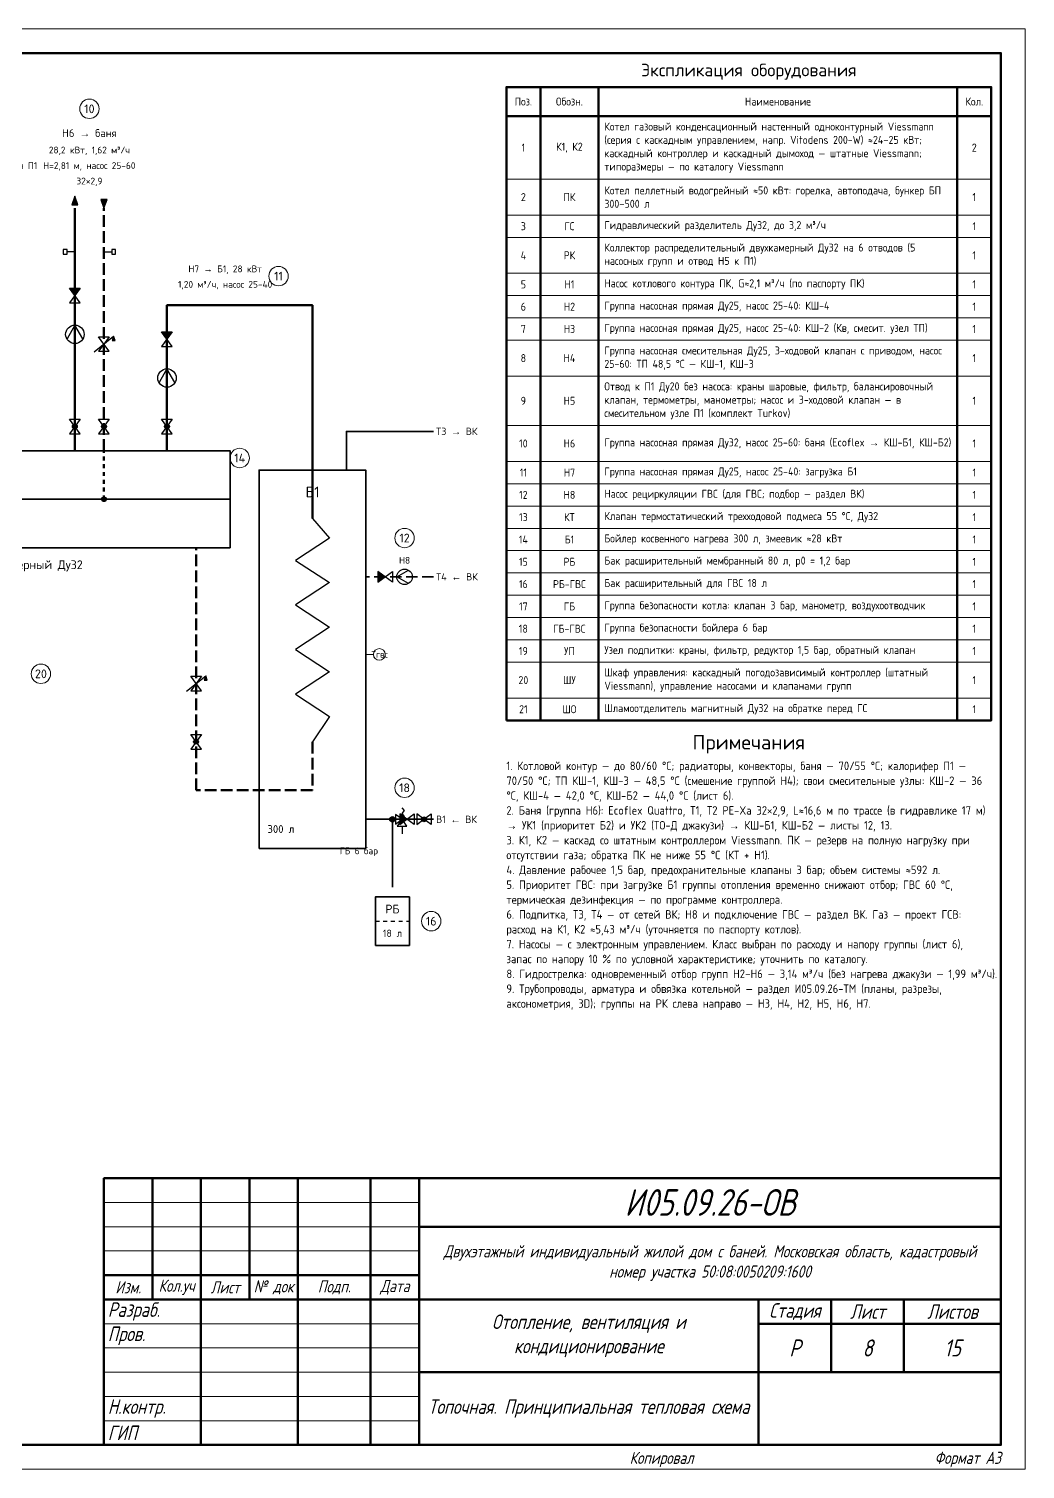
# Paper-space layout 'Лист' of a CAD drawing. Header units: millimetres. Extents: x 0 to 420, y 0 to 297.
# Drawn here: x 214.5 to 420, y 0 to 297 of the extents above; entities that cross this region are included whole.
import ezdxf
from ezdxf.enums import TextEntityAlignment as Align

# ---------------------------------------------------------------- set-up
doc = ezdxf.new("R2010")
doc.units = ezdxf.units.MM
doc.linetypes.add('ОВ_ПУНКТ', pattern=[160, 80, -80])
doc.linetypes.add('ОВ_ШТРИХ', pattern=[330, 240, -90])
for name, color, linetype, lineweight in [('ОВ_автоматика', 8, 'Continuous', 18), ('ОВ_арматура', 7, 'Continuous', 25), ('ОВ_В1', 4, 'Continuous', 35), ('ОВ_марки', 7, 'Continuous', 18), ('ОВ_оборуд', 7, 'Continuous', 35), ('ОВ_Т1', 1, 'Continuous', 50), ('ОВ_Т2', 5, 'Continuous', 50), ('ОВ_Т3', 3, 'Continuous', 35), ('ОВ_Т4', 30, 'Continuous', 35), ('ОВ_текст', 7, 'Continuous', 18), ('Рамка', 7, 'Continuous', 50), ('Таблицы', 7, 'Continuous', 18), ('Текст', 7, 'Continuous', 18), ('Тонкие', 8, 'Continuous', 13)]:
    doc.layers.add(name, color=color, linetype=linetype, lineweight=lineweight)
doc.styles.add('GOST', font='isocpeur.ttf', dxfattribs={"width": 0.9})
doc.styles.add('GOST_I', font='isocpeur.ttf', dxfattribs={"width": 0.8})

psp = doc.layouts.new('Лист')

# ---------------------------------------------------------------- hatches: boundary and pattern name
at = {"layer": 'ОВ_арматура'}
for points in [[(224, 262.5), (223.37, 260.7), (224.63, 260.7)], [(230, 260), (230.63, 261.8), (229.37, 261.8)], [(224, 242), (222.9, 243.5), (225.1, 243.5)], [(232, 233.6), (231.685, 232.7), (232.315, 232.7)], [(243, 233), (241.9, 234.5), (244.1, 234.5)], [(288, 184), (286.5, 185.1), (286.5, 182.9)], [(251, 163.6), (250.685, 162.7), (251.315, 162.7)], [(292.5, 134), (291, 135.1), (291, 132.9)]]:
    psp.add_hatch(color=7, dxfattribs=at).paths.add_polyline_path(points)
h = psp.add_hatch(color=7, dxfattribs=at)
edge = h.paths.add_edge_path()
edge.add_arc((224, 215), 0.5, 0, 360)
h = psp.add_hatch(color=7, dxfattribs=at)
edge = h.paths.add_edge_path()
edge.add_arc((230, 215), 0.5, 0, 360)
h = psp.add_hatch(color=7, dxfattribs=at)
edge = h.paths.add_edge_path()
edge.add_arc((243, 215), 0.5, 0, 360)
h = psp.add_hatch(color=7, dxfattribs=at)
edge = h.paths.add_edge_path()
edge.add_arc((230, 200), 0.5, 0, 360)
h = psp.add_hatch(color=7, dxfattribs=at)
edge = h.paths.add_edge_path()
edge.add_arc((249, 150), 0.5, 0, 360)
h = psp.add_hatch(color=7, dxfattribs=at)
edge = h.paths.add_edge_path()
edge.add_arc((289.5, 134), 0.55, 0, 360)
h = psp.add_hatch(color=7, dxfattribs=at)
edge = h.paths.add_edge_path()
edge.add_arc((296, 134), 0.5, 0, 360)

# ---------------------------------------------------------------- linework, layer by layer
at = {"layer": 'ОВ_автоматика'}
psp.add_lwpolyline([(284, 168), (285.6, 168)], dxfattribs=at)
psp.add_circle((286.8, 168), 1.2, dxfattribs=at)
at = {"layer": 'ОВ_арматура'}
for points in [[(224, 262.5), (223.37, 260.7), (224.63, 260.7)], [(230, 260), (230.63, 261.8), (229.37, 261.8)], [(221.6, 250.5), (222.4, 250.5), (222.4, 251.5), (221.6, 251.5)], [(231.6, 250.5), (232.4, 250.5), (232.4, 251.5), (231.6, 251.5)], [(224, 242), (222.9, 243.5), (225.1, 243.5)], [(224, 242), (222.9, 240.5), (225.1, 240.5)], [(230, 232), (228.9, 233.5), (231.1, 233.5)], [(230, 232), (228.9, 230.5), (231.1, 230.5)], [(232, 233.6), (231.685, 232.7), (232.315, 232.7)], [(243, 233), (241.9, 234.5), (244.1, 234.5)], [(243, 233), (241.9, 231.5), (244.1, 231.5)], [(224, 215), (222.9, 216.5), (225.1, 216.5)], [(224, 215), (222.9, 213.5), (225.1, 213.5)], [(230, 215), (228.9, 216.5), (231.1, 216.5)], [(230, 215), (228.9, 213.5), (231.1, 213.5)], [(243, 215), (241.9, 216.5), (244.1, 216.5)], [(243, 215), (241.9, 213.5), (244.1, 213.5)], [(288, 184), (286.5, 185.1), (286.5, 182.9)], [(288, 184), (289.5, 185.1), (289.5, 182.9)], [(249, 162), (247.9, 163.5), (250.1, 163.5)], [(251, 163.6), (250.685, 162.7), (251.315, 162.7)], [(249, 162), (247.9, 160.5), (250.1, 160.5)], [(249, 150), (247.9, 151.5), (250.1, 151.5)], [(249, 150), (247.9, 148.5), (250.1, 148.5)], [(291.5, 134), (290.1, 135), (290.1, 133)], [(291.5, 134), (290.5, 132.6), (292.5, 132.6)], [(292.5, 134), (291, 135.1), (291, 132.9)], [(292.5, 134), (294, 135.1), (294, 132.9)], [(296, 134), (294.5, 135.1), (294.5, 132.9)], [(296, 134), (297.5, 135.1), (297.5, 132.9)]]:
    psp.add_lwpolyline(points, close=True, dxfattribs=at)
for points in [[(224, 251), (222.4, 251)], [(230, 251), (231.6, 251)], [(225.615, 233.05), (224, 235.9), (222.385, 233.05)], [(228, 230.4), (232, 233.6)], [(244.615, 224.05), (243, 226.9), (241.385, 224.05)], [(292.8, 182.64), (290.4, 184), (292.8, 185.36)], [(247, 160.4), (251, 163.6)], [(288.5, 134), (290.1, 134)], [(291.5, 134), (292, 134.6), (291.5, 135.2), (292, 135.8), (291.5, 136.4)], [(291.5, 132.6), (291.5, 131)]]:
    psp.add_lwpolyline(points, dxfattribs=at)
at = {"layer": 'ОВ_арматура', "linetype": 'ОВ_ПУНКТ', "ltscale": 0.01}
psp.add_lwpolyline([(286, 113), (293, 113)], dxfattribs=at)
at = {"layer": 'ОВ_арматура'}
for centre, radius in [((224, 234), 1.9), ((243, 225), 1.9), ((224, 215), 0.5), ((230, 215), 0.5), ((243, 215), 0.5), ((230, 200), 0.5), ((292, 184), 1.6), ((249, 150), 0.5), ((289.5, 134), 0.55), ((296, 134), 0.5)]:
    psp.add_circle(centre, radius, dxfattribs=at)
at = {"layer": 'ОВ_В1', "lineweight": 35}
for points in [[(298, 134), (284, 134)], [(289.5, 134), (289.5, 120)]]:
    psp.add_lwpolyline(points, dxfattribs=at)
at = {"layer": 'ОВ_марки'}
for centre in [(227, 280.5), (266, 246), (258, 208.5), (292, 192), (217, 164), (292, 140.5), (297.5, 113)]:
    psp.add_circle(centre, 2, dxfattribs=at)
at = {"layer": 'ОВ_оборуд'}
for points in [[(130, 190), (256, 190), (256, 210), (130, 210)], [(262, 128), (284, 128), (284, 206), (262, 206)], [(286, 108), (293, 108), (293, 118), (286, 118)]]:
    psp.add_lwpolyline(points, close=True, dxfattribs=at)
psp.add_lwpolyline([(130, 200), (256, 200)], dxfattribs=at)
at = {"layer": 'ОВ_Т1', "lineweight": 50}
for points in [[(224, 210), (224, 260)], [(243, 210), (243, 240), (273, 240), (273, 196)]]:
    psp.add_lwpolyline(points, dxfattribs=at)
at = {"layer": 'ОВ_Т1', "lineweight": 25}
psp.add_lwpolyline([(273, 196), (276.5, 192), (269.5, 187.4), (276.5, 182.8), (269.5, 178.2), (276.5, 173.6), (269.5, 169), (276.5, 164.4), (269.5, 159.8), (276.5, 155.2), (273, 150)], dxfattribs=at)
at = {"layer": 'ОВ_Т2', "linetype": 'ОВ_ШТРИХ', "lineweight": 50, "ltscale": 0.01}
for points in [[(230, 210), (230, 260)], [(273, 150), (273, 140), (249, 140), (249, 190)]]:
    psp.add_lwpolyline(points, dxfattribs=at)
at = {"layer": 'ОВ_Т2', "linetype": 'ОВ_ПУНКТ', "ltscale": 0.01}
psp.add_lwpolyline([(230, 200), (230, 210)], dxfattribs=at)
at = {"layer": 'ОВ_Т3', "lineweight": 35}
psp.add_lwpolyline([(280, 206), (280, 214), (298, 214)], dxfattribs=at)
at = {"layer": 'ОВ_Т4', "linetype": 'ОВ_ШТРИХ', "lineweight": 35, "ltscale": 0.01}
psp.add_lwpolyline([(298, 184), (284, 184)], dxfattribs=at)
at = {"layer": 'Рамка', "lineweight": 50}
for points in [[(20, 5), (415, 5), (415, 292), (20, 292)], [(230, 5), (415, 5), (415, 60), (230, 60)]]:
    psp.add_lwpolyline(points, close=True, dxfattribs=at)
at = {"layer": 'Таблицы', "lineweight": 50}
for p, q in [((320, 285), (320, 154.4)), ((332, 285), (332, 154.4)), ((406, 285), (406, 154.4)), ((313, 279), (413, 279)), ((240, 35), (240, 60)), ((250, 5), (250, 60)), ((260, 35), (260, 60)), ((270, 5), (270, 60)), ((285, 5), (285, 60)), ((295, 5), (295, 60)), ((295, 50), (415, 50)), ((230, 40), (295, 40)), ((230, 35), (415, 35)), ((365, 5), (365, 35)), ((380, 20), (380, 35)), ((395, 20), (395, 35)), ((365, 30), (415, 30)), ((295, 20), (415, 20))]:
    psp.add_line(p, q, dxfattribs=at)
at = {"layer": 'Таблицы', "lineweight": 18}
for p, q in [((313, 266), (413, 266)), ((313, 258.6), (413, 258.6)), ((313, 254), (413, 254)), ((313, 246.6), (413, 246.6)), ((313, 242), (413, 242)), ((313, 237.4), (413, 237.4)), ((313, 232.8), (413, 232.8)), ((313, 225.4), (413, 225.4)), ((313, 215.2), (413, 215.2)), ((313, 207.8), (413, 207.8)), ((313, 203.2), (413, 203.2)), ((313, 198.6), (413, 198.6)), ((313, 194), (413, 194)), ((313, 189.4), (413, 189.4)), ((313, 184.8), (413, 184.8)), ((313, 180.2), (413, 180.2)), ((313, 175.6), (413, 175.6)), ((313, 171), (413, 171)), ((313, 166.4), (413, 166.4)), ((313, 159), (413, 159)), ((313, 154.4), (413, 154.4)), ((230, 55), (295, 55)), ((230, 50), (295, 50)), ((230, 45), (295, 45)), ((230, 30), (295, 30)), ((230, 25), (295, 25)), ((230, 20), (295, 20)), ((230, 15), (295, 15)), ((230, 10), (295, 10))]:
    psp.add_line(p, q, dxfattribs=at)
at = {"layer": 'Таблицы', "lineweight": 50}
psp.add_lwpolyline([(313, 154.4), (413, 154.4), (413, 285), (313, 285)], close=True, dxfattribs=at)
at = {"layer": 'Тонкие'}
psp.add_lwpolyline([(0, 0), (420, 0), (420, 297), (0, 297)], close=True, dxfattribs=at)

# ---------------------------------------------------------------- texts
at = {"layer": 'ОВ_автоматика', "style": 'GOST'}
psp.add_text('Tгвс', height=1.3, dxfattribs=at).set_placement((286.8, 168), align=Align.MIDDLE_CENTER)
at = {"layer": 'ОВ_марки', "style": 'GOST'}
for s, height, p in [('10', 1.8, (227, 280.5)), ('11', 1.8, (266, 246)), ('14', 1.8, (258, 208.5)), ('12', 1.8, (292, 192)), ('20', 1.8, (217, 164)), ('18', 1.8, (292, 140.5)), ('РБ', 1.8, (289.5, 115.5)), ('16', 1.8, (297.5, 113)), ('18 л', 1.5, (289.5, 110.5))]:
    psp.add_text(s, height=height, dxfattribs=at).set_placement(p, align=Align.MIDDLE_CENTER)
at = {"layer": 'ОВ_текст', "style": 'GOST'}
for s, height, p in [('Н6 → баня', 1.6, (227, 275.5)), ('28,2 кВт, 1,62 м³/ч', 1.4, (227, 272)), ('насос и клапан — в П1', 1.4, (206, 268.8)), ('H=2,81 м, насос 25-60', 1.4, (227, 268.8)), ('32×2,9', 1.4, (227, 265.6)), ('Н7 → Б1, 28 кВт', 1.4, (255, 247.5)), ('1,20 м³/ч, насос 25-40', 1.4, (255, 244.3)), ('Б1', 2.2, (273, 201.5)), ('РК — коллектор распределительный двухкамерный Ду32', 1.8, (193, 186.5)), ('Н8', 1.4, (292, 187.4)), ('300 л', 1.6, (266.5, 132))]:
    psp.add_text(s, height=height, dxfattribs=at).set_placement(p, align=Align.MIDDLE_CENTER)
for s, p in [('Т3 → ВК', (298.5, 214)), ('Т4 ← ВК', (298.5, 184)), ('В1 ← ВК', (298.5, 134))]:
    psp.add_text(s, height=1.5, dxfattribs=at).set_placement(p, align=Align.MIDDLE_LEFT)
psp.add_text('ГБ 6 бар', height=1.4, dxfattribs=at).set_placement((286.5, 127.5), align=Align.MIDDLE_RIGHT)
at = {"layer": 'Текст', "style": 'GOST'}
for s, height, p in [('Экспликация оборудования', 2.6, (363, 288.5)), ('Примечания', 3, (363, 149.9))]:
    psp.add_text(s, height=height, dxfattribs=at).set_placement(p, align=Align.MIDDLE_CENTER)
at = {"layer": 'Текст'}
for s, insert, char_height, width, attachment_point, style in [('Поз.', (316.5, 282), 1.65, 5, 5, 'GOST'), ('Обозн.', (326, 282), 1.65, 10, 5, 'GOST'), ('Наименование', (369, 282), 1.65, 72, 5, 'GOST'), ('Кол.', (409.5, 282), 1.65, 5, 5, 'GOST'), ('Котел газовый конденсационный настенный одноконтурный Viessmann (серия с каскадным управлением, напр. Vitodens 200-W) ≈24–25 кВт; каскадный контроллер и каскадный дымоход — штатные Viessmann; типоразмеры — по каталогу Viessmann', (333.2, 272.5), 1.65, 71.6, 4, 'GOST'), ('1', (316.5, 272.5), 1.65, 5, 5, 'GOST'), ('К1, К2', (326, 272.5), 1.65, 10, 5, 'GOST'), ('2', (409.5, 272.5), 1.65, 5, 5, 'GOST'), ('Котел пеллетный водогрейный ≈50 кВт: горелка, автоподача, бункер БП 300–500 л', (333.2, 262.3), 1.65, 71.6, 4, 'GOST'), ('2', (316.5, 262.3), 1.65, 5, 5, 'GOST'), ('ПК', (326, 262.3), 1.65, 10, 5, 'GOST'), ('1', (409.5, 262.3), 1.65, 5, 5, 'GOST'), ('3', (316.5, 256.3), 1.65, 5, 5, 'GOST'), ('ГС', (326, 256.3), 1.65, 10, 5, 'GOST'), ('Гидравлический разделитель Ду32, до 3,2 м³/ч', (333.2, 256.3), 1.65, 71.6, 4, 'GOST'), ('1', (409.5, 256.3), 1.65, 5, 5, 'GOST'), ('Коллектор распределительный двухкамерный Ду32 на 6 отводов (5 насосных групп и отвод Н5 к П1)', (333.2, 250.3), 1.65, 71.6, 4, 'GOST'), ('4', (316.5, 250.3), 1.65, 5, 5, 'GOST'), ('РК', (326, 250.3), 1.65, 10, 5, 'GOST'), ('1', (409.5, 250.3), 1.65, 5, 5, 'GOST'), ('5', (316.5, 244.3), 1.65, 5, 5, 'GOST'), ('Н1', (326, 244.3), 1.65, 10, 5, 'GOST'), ('Насос котлового контура ПК, G≈2,1 м³/ч (по паспорту ПК)', (333.2, 244.3), 1.65, 71.6, 4, 'GOST'), ('1', (409.5, 244.3), 1.65, 5, 5, 'GOST'), ('Группа насосная прямая Ду25, насос 25-40: КШ-4', (333.2, 239.7), 1.65, 71.6, 4, 'GOST'), ('6', (316.5, 239.7), 1.65, 5, 5, 'GOST'), ('Н2', (326, 239.7), 1.65, 10, 5, 'GOST'), ('1', (409.5, 239.7), 1.65, 5, 5, 'GOST'), ('7', (316.5, 235.1), 1.65, 5, 5, 'GOST'), ('Н3', (326, 235.1), 1.65, 10, 5, 'GOST'), ('Группа насосная прямая Ду25, насос 25-40: КШ-2 (Кв, смесит. узел ТП)', (333.2, 235.1), 1.65, 71.6, 4, 'GOST'), ('1', (409.5, 235.1), 1.65, 5, 5, 'GOST'), ('8', (316.5, 229.1), 1.65, 5, 5, 'GOST'), ('Н4', (326, 229.1), 1.65, 10, 5, 'GOST'), ('Группа насосная смесительная Ду25, 3-ходовой клапан с приводом, насос 25-60: ТП 48,5 °С — КШ-1, КШ-3', (333.2, 229.1), 1.65, 71.6, 4, 'GOST'), ('1', (409.5, 229.1), 1.65, 5, 5, 'GOST'), ('Отвод к П1 Ду20 без насоса: краны шаровые, фильтр, балансировочный клапан, термометры, манометры; насос и 3-ходовой клапан — в смесительном узле П1 (комплект Turkov)', (333.2, 220.3), 1.65, 71.6, 4, 'GOST'), ('9', (316.5, 220.3), 1.65, 5, 5, 'GOST'), ('Н5', (326, 220.3), 1.65, 10, 5, 'GOST'), ('1', (409.5, 220.3), 1.65, 5, 5, 'GOST'), ('10', (316.5, 211.5), 1.65, 5, 5, 'GOST'), ('Н6', (326, 211.5), 1.65, 10, 5, 'GOST'), ('Группа насосная прямая Ду32, насос 25-60: баня (Ecoflex → КШ-Б1, КШ-Б2)', (333.2, 211.5), 1.65, 71.6, 4, 'GOST'), ('1', (409.5, 211.5), 1.65, 5, 5, 'GOST'), ('11', (316.5, 205.5), 1.65, 5, 5, 'GOST'), ('Н7', (326, 205.5), 1.65, 10, 5, 'GOST'), ('Группа насосная прямая Ду25, насос 25-40: загрузка Б1', (333.2, 205.5), 1.65, 71.6, 4, 'GOST'), ('1', (409.5, 205.5), 1.65, 5, 5, 'GOST'), ('Насос рециркуляции ГВС (для ГВС; подбор — раздел ВК)', (333.2, 200.9), 1.65, 71.6, 4, 'GOST'), ('12', (316.5, 200.9), 1.65, 5, 5, 'GOST'), ('Н8', (326, 200.9), 1.65, 10, 5, 'GOST'), ('1', (409.5, 200.9), 1.65, 5, 5, 'GOST'), ('13', (316.5, 196.3), 1.65, 5, 5, 'GOST'), ('КТ', (326, 196.3), 1.65, 10, 5, 'GOST'), ('Клапан термостатический трехходовой подмеса 55 °С, Ду32', (333.2, 196.3), 1.65, 71.6, 4, 'GOST'), ('1', (409.5, 196.3), 1.65, 5, 5, 'GOST'), ('14', (316.5, 191.7), 1.65, 5, 5, 'GOST'), ('Б1', (326, 191.7), 1.65, 10, 5, 'GOST'), ('Бойлер косвенного нагрева 300 л, змеевик ≈28 кВт', (333.2, 191.7), 1.65, 71.6, 4, 'GOST'), ('1', (409.5, 191.7), 1.65, 5, 5, 'GOST'), ('15', (316.5, 187.1), 1.65, 5, 5, 'GOST'), ('РБ', (326, 187.1), 1.65, 10, 5, 'GOST'), ('Бак расширительный мембранный 80 л, p0 = 1,2 бар', (333.2, 187.1), 1.65, 71.6, 4, 'GOST'), ('1', (409.5, 187.1), 1.65, 5, 5, 'GOST'), ('16', (316.5, 182.5), 1.65, 5, 5, 'GOST'), ('РБ-ГВС', (326, 182.5), 1.65, 10, 5, 'GOST'), ('Бак расширительный для ГВС 18 л', (333.2, 182.5), 1.65, 71.6, 4, 'GOST'), ('1', (409.5, 182.5), 1.65, 5, 5, 'GOST'), ('17', (316.5, 177.9), 1.65, 5, 5, 'GOST'), ('ГБ', (326, 177.9), 1.65, 10, 5, 'GOST'), ('Группа безопасности котла: клапан 3 бар, манометр, воздухоотводчик', (333.2, 177.9), 1.65, 71.6, 4, 'GOST'), ('1', (409.5, 177.9), 1.65, 5, 5, 'GOST'), ('18', (316.5, 173.3), 1.65, 5, 5, 'GOST'), ('ГБ-ГВС', (326, 173.3), 1.65, 10, 5, 'GOST'), ('Группа безопасности бойлера 6 бар', (333.2, 173.3), 1.65, 71.6, 4, 'GOST'), ('1', (409.5, 173.3), 1.65, 5, 5, 'GOST'), ('19', (316.5, 168.7), 1.65, 5, 5, 'GOST'), ('УП', (326, 168.7), 1.65, 10, 5, 'GOST'), ('Узел подпитки: краны, фильтр, редуктор 1,5 бар, обратный клапан', (333.2, 168.7), 1.65, 71.6, 4, 'GOST'), ('1', (409.5, 168.7), 1.65, 5, 5, 'GOST'), ('20', (316.5, 162.7), 1.65, 5, 5, 'GOST'), ('ШУ', (326, 162.7), 1.65, 10, 5, 'GOST'), ('Шкаф управления: каскадный погодозависимый контроллер (штатный Viessmann), управление насосами и клапанами групп', (333.2, 162.7), 1.65, 71.6, 4, 'GOST'), ('1', (409.5, 162.7), 1.65, 5, 5, 'GOST'), ('21', (316.5, 156.7), 1.65, 5, 5, 'GOST'), ('ШО', (326, 156.7), 1.65, 10, 5, 'GOST'), ('Шламоотделитель магнитный Ду32 на обратке перед ГС', (333.2, 156.7), 1.65, 71.6, 4, 'GOST'), ('1', (409.5, 156.7), 1.65, 5, 5, 'GOST'), ('{\\W0.8;\\Q15;Двухэтажный индивидуальный жилой дом с баней. Московская область, кадастровый номер участка 50:08:0050209:1600}', (355, 42.5), 2.5, 116, 5, 'GOST_I'), ('{\\W0.8;\\Q15;Отопление, вентиляция и кондиционирование}', (330, 27.5), 3, 66, 5, 'GOST_I'), ('{\\W0.8;\\Q15;Топочная. Принципиальная тепловая схема}', (330, 12.5), 3, 66, 5, 'GOST_I')]:
    psp.add_mtext(s, dxfattribs=dict(at, insert=insert, char_height=char_height, width=width, attachment_point=attachment_point, style=style))
at = {"layer": 'Текст', "insert": (313, 145.9), "char_height": 1.75, "width": 100, "attachment_point": 1, "line_spacing_factor": 1.05, "style": 'GOST'}
psp.add_mtext('1. Котловой контур — до 80/60 °С; радиаторы, конвекторы, баня — 70/55 °С; калорифер П1 — 70/50 °С; ТП КШ-1, КШ-3 — 48,5 °С (смешение группой Н4); свои смесительные узлы: КШ-2 — 36 °С, КШ-4 — 42,0 °С, КШ-Б2 — 44,0 °С (лист 6).\\P2. Баня (группа Н6): Ecoflex Quattro, Т1, Т2 PE-Xa 32×2,9, L≈16,6 м по трассе (в гидравлике 17 м) → УК1 (приоритет Б2) и УК2 (ТО-Д джакузи) → КШ-Б1, КШ-Б2 — листы 12, 13.\\P3. К1, К2 — каскад со штатным контроллером Viessmann. ПК — резерв на полную нагрузку при отсутствии газа; обратка ПК не ниже 55 °С (КТ + Н1).\\P4. Давление рабочее 1,5 бар, предохранительные клапаны 3 бар; объем системы ≈592 л.\\P5. Приоритет ГВС: при загрузке Б1 группы отопления временно снижают отбор; ГВС 60 °С, термическая дезинфекция — по программе контроллера.\\P6. Подпитка, Т3, Т4 — от сетей ВК; Н8 и подключение ГВС — раздел ВК. Газ — проект ГСВ: расход на К1, К2 ≈5,43 м³/ч (уточняется по паспорту котлов).\\P7. Насосы — с электронным управлением. Класс выбран по расходу и напору группы (лист 6), запас по напору 10 % по условной характеристике; уточнить по каталогу.\\P8. Гидрострелка: одновременный отбор групп Н2–Н6 — 3,14 м³/ч (без нагрева джакузи — 1,99 м³/ч).\\P9. Трубопроводы, арматура и обвязка котельной — раздел И05.09.26-ТМ (планы, разрезы, аксонометрия, 3D); группы на РК слева направо — Н3, Н4, Н2, Н5, Н6, Н7.', dxfattribs=at)
at = {"layer": 'Текст', "style": 'GOST_I'}
for s, insert, char_height, attachment_point in [('{\\W0.8;\\Q15;И05.09.26-ОВ}', (355, 55), 5.5, 5), ('{\\W0.8;\\Q15;Изм.}', (235, 37.5), 2.5, 5), ('{\\W0.8;\\Q15;Кол.уч}', (245, 37.5), 2.5, 5), ('{\\W0.8;\\Q15;Лист}', (255, 37.5), 2.5, 5), ('{\\W0.8;\\Q15;№ док}', (265, 37.5), 2.5, 5), ('{\\W0.8;\\Q15;Подп.}', (277.5, 37.5), 2.5, 5), ('{\\W0.8;\\Q15;Дата}', (290, 37.5), 2.5, 5), ('{\\W0.8;\\Q15;Разраб.}', (230.8, 32.5), 3, 4), ('{\\W0.8;\\Q15;Стадия}', (372.5, 32.5), 3, 5), ('{\\W0.8;\\Q15;Лист}', (387.5, 32.5), 3, 5), ('{\\W0.8;\\Q15;Листов}', (405, 32.5), 3, 5), ('{\\W0.8;\\Q15;}', (250.8, 32.5), 3, 4), ('{\\W0.8;\\Q15;}', (285.6, 32.5), 3, 4), ('{\\W0.8;\\Q15;Пров.}', (230.8, 27.5), 3, 4), ('{\\W0.8;\\Q15;}', (250.8, 27.5), 3, 4), ('{\\W0.8;\\Q15;}', (285.6, 27.5), 3, 4), ('{\\W0.8;\\Q15;Р}', (372.5, 25), 3.5, 5), ('{\\W0.8;\\Q15;8}', (387.5, 25), 3.5, 5), ('{\\W0.8;\\Q15;15}', (405, 25), 3.5, 5), ('{\\W0.8;\\Q15;Н.контр.}', (230.8, 12.5), 3, 4), ('{\\W0.8;\\Q15;}', (250.8, 12.5), 3, 4), ('{\\W0.8;\\Q15;}', (285.6, 12.5), 3, 4), ('{\\W0.8;\\Q15;ГИП}', (230.8, 7.5), 3, 4), ('{\\W0.8;\\Q15;}', (250.8, 7.5), 3, 4), ('{\\W0.8;\\Q15;}', (285.6, 7.5), 3, 4), ('{\\W0.8;\\Q15;Копировал}', (345, 2), 2.5, 5), ('{\\W0.8;\\Q15;Формат А3}', (415, 2), 2.5, 6)]:
    psp.add_mtext(s, dxfattribs=dict(at, insert=insert, char_height=char_height, attachment_point=attachment_point))

doc.saveas('drawing.dxf')
